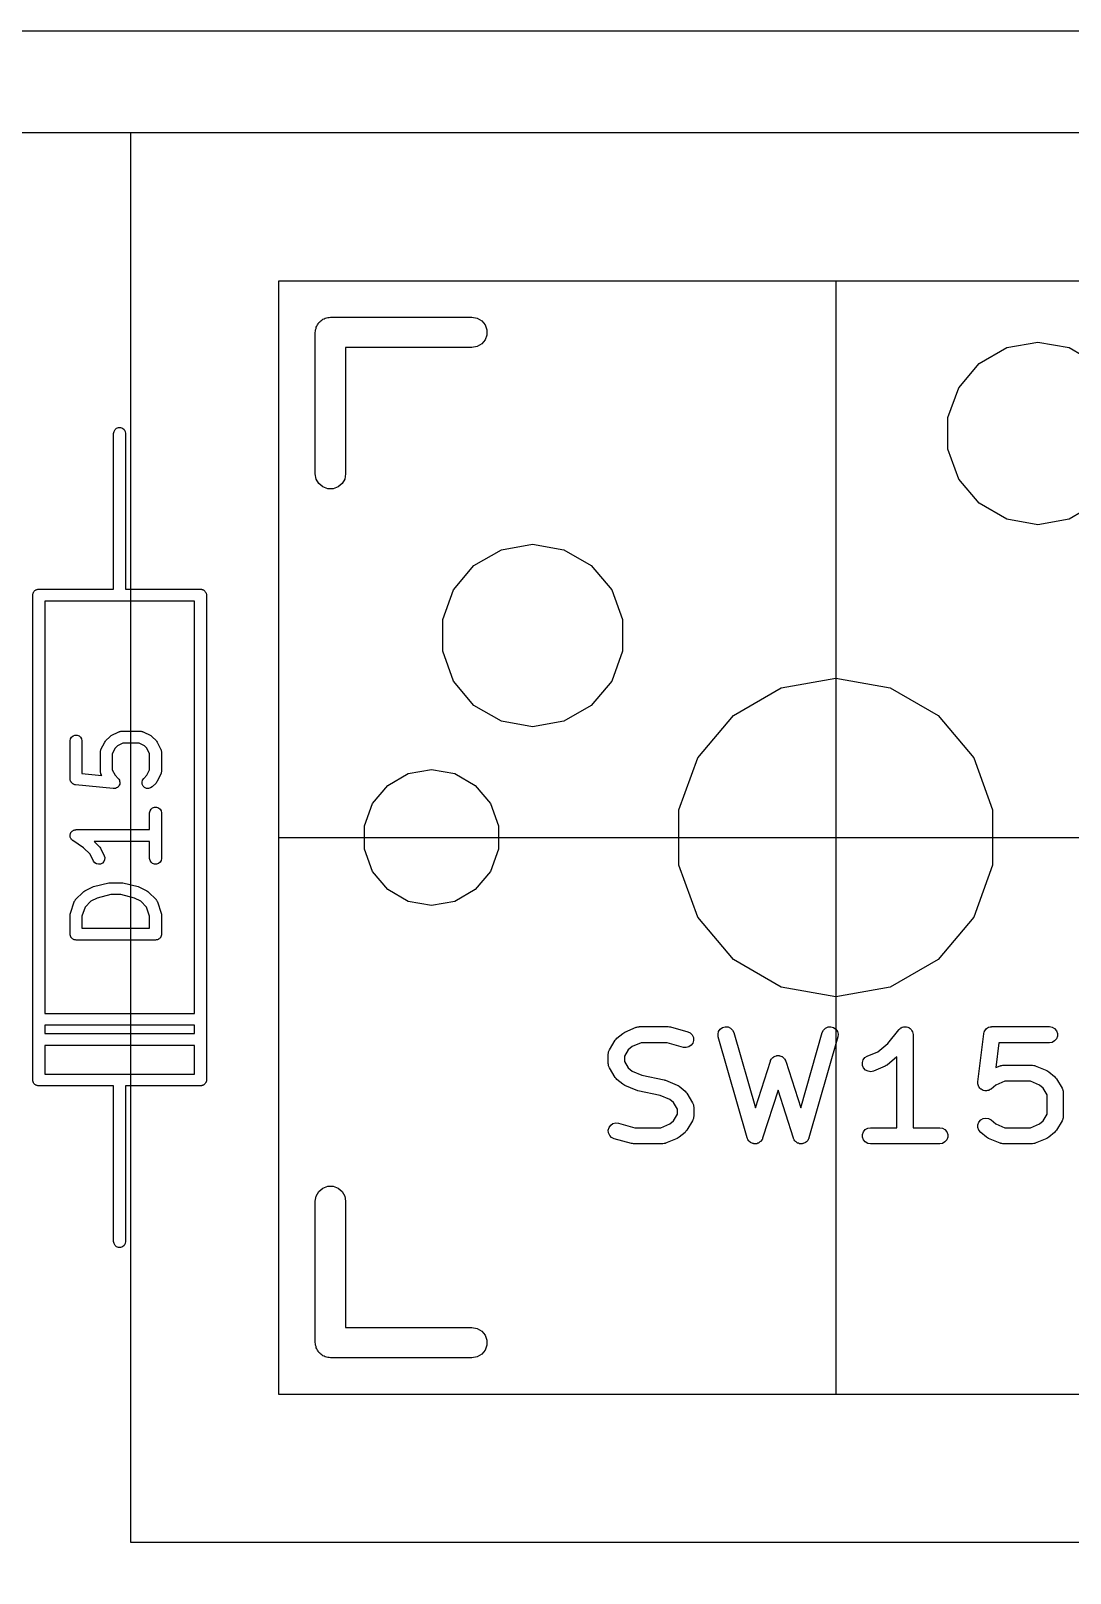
# Model space of a CAD drawing. Header units: millimetres. Extents: x 30 to 728, y -111 to 447.
# Drawn here: x 139.49 to 152.55, y 158.84 to 178.23 of the extents above; entities that cross this region are included whole.
import ezdxf

# ---------------------------------------------------------------- set-up
doc = ezdxf.new("R2010")
doc.units = ezdxf.units.MM
for name, color, linetype in [('BLACK', 7, 'Continuous'), ('プレート', 6, 'Continuous'), ('化粧板', 1, 'Continuous'), ('参照キーキャップ', 7, 'Continuous'), ('寸法', 21, 'Continuous')]:
    doc.layers.add(name, color=color, linetype=linetype)
doc.layers.add('補助線', color=4, linetype='Continuous', transparency=0.8)

# ---------------------------------------------------------------- blocks, each defined once
blk = doc.blocks.new('hhskb-F.SilkS')
at = {"layer": 'BLACK'}
for p, q in [((109.517, -53.5168), (109.528, -53.5041)), ((109.528, -53.5041), (109.542, -53.4957)), ((109.542, -53.4957), (109.555, -53.485)), ((109.555, -53.485), (109.57, -53.4793)), ((109.57, -53.4793), (109.585, -53.471)), ((109.585, -53.471), (109.601, -53.4681)), ((109.601, -53.4681), (109.617, -53.4624)), ((109.617, -53.4624), (109.634, -53.4624)), ((109.634, -53.4624), (109.65, -53.4595)), ((109.65, -53.4595), (111.428, -53.4595)), ((111.428, -53.4595), (111.493, -53.471)), ((111.493, -53.471), (111.55, -53.5041)), ((111.55, -53.5041), (111.593, -53.5547)), ((109.459, -53.65), (109.462, -53.6336)), ((109.459, -55.428), (109.459, -53.65)), ((109.462, -53.6169), (109.468, -53.6013)), ((109.462, -53.6336), (109.462, -53.6169)), ((109.468, -53.6013), (109.471, -53.5848)), ((109.471, -53.5848), (109.479, -53.5704)), ((109.479, -53.5704), (109.485, -53.5547)), ((109.485, -53.5547), (109.496, -53.542)), ((109.496, -53.542), (109.504, -53.5275)), ((109.504, -53.5275), (109.517, -53.5168)), ((111.593, -53.5547), (111.616, -53.6169)), ((111.616, -53.6831), (111.593, -53.7452)), ((111.616, -53.6169), (111.616, -53.6831)), ((111.428, -53.8405), (109.84, -53.8405)), ((109.84, -53.8405), (109.84, -55.428)), ((111.493, -53.829), (111.428, -53.8405)), ((111.55, -53.7959), (111.493, -53.829)), ((111.593, -53.7452), (111.55, -53.7959)), ((117.802, -54.0411), (118.148, -53.8418)), ((118.148, -53.8418), (118.54, -53.7726)), ((118.54, -53.7726), (118.932, -53.8418)), ((118.932, -53.8418), (119.278, -54.0411)), ((117.546, -54.3463), (117.802, -54.0411)), ((117.41, -54.7208), (117.546, -54.3463)), ((106.943, -54.8718), (106.962, -54.855)), ((106.962, -54.855), (106.987, -54.8461)), ((106.987, -54.8461), (107.013, -54.8461)), ((107.013, -54.8461), (107.037, -54.855)), ((107.037, -54.855), (107.057, -54.8718)), ((117.41, -55.1192), (117.41, -54.7208)), ((106.925, -54.92), (106.93, -54.8943)), ((106.925, -56.19), (106.925, -54.92)), ((106.93, -54.8943), (106.943, -54.8718)), ((107.057, -54.8718), (107.07, -54.8943)), ((107.07, -54.8943), (107.075, -54.92)), ((107.075, -54.92), (107.075, -56.19)), ((117.546, -55.4937), (117.41, -55.1192)), ((109.471, -55.4932), (109.459, -55.428)), ((109.84, -55.428), (109.829, -55.4932)), ((109.504, -55.5505), (109.471, -55.4932)), ((109.555, -55.593), (109.504, -55.5505)), ((109.617, -55.6156), (109.555, -55.593)), ((109.683, -55.6156), (109.617, -55.6156)), ((109.745, -55.593), (109.683, -55.6156)), ((109.796, -55.5505), (109.745, -55.593)), ((109.829, -55.4932), (109.796, -55.5505)), ((117.802, -55.7989), (117.546, -55.4937)), ((118.148, -55.9982), (117.802, -55.7989)), ((119.278, -55.7989), (118.932, -55.9982)), ((118.54, -56.0674), (118.148, -55.9982)), ((118.932, -55.9982), (118.54, -56.0674)), ((106.925, -56.877), (106.925, -56.19)), ((107.075, -56.19), (107.075, -56.877)), ((111.452, -56.5811), (111.798, -56.3818)), ((111.798, -56.3818), (112.19, -56.3126)), ((112.19, -56.3126), (112.582, -56.3818)), ((112.582, -56.3818), (112.928, -56.5811)), ((111.196, -56.8863), (111.452, -56.5811)), ((112.928, -56.5811), (113.184, -56.8863)), ((105.909, -56.952), (105.91, -56.9455)), ((105.909, -63.048), (105.909, -56.952)), ((105.91, -56.939), (105.912, -56.9328)), ((105.91, -56.9455), (105.91, -56.939)), ((105.912, -56.9328), (105.914, -56.9263)), ((105.914, -56.9263), (105.917, -56.9207)), ((105.917, -56.9207), (105.919, -56.9145)), ((105.919, -56.9145), (105.923, -56.9095)), ((105.923, -56.9095), (105.927, -56.9038)), ((105.927, -56.9038), (105.932, -56.8996)), ((105.932, -56.8996), (105.936, -56.8945)), ((105.936, -56.8945), (105.941, -56.8913)), ((105.941, -56.8913), (105.947, -56.887)), ((105.947, -56.887), (105.953, -56.8848)), ((105.953, -56.8848), (105.958, -56.8815)), ((105.958, -56.8815), (105.965, -56.8804)), ((105.965, -56.8804), (105.971, -56.8781)), ((105.971, -56.8781), (105.978, -56.8781)), ((105.978, -56.8781), (105.984, -56.877)), ((105.984, -56.877), (106.925, -56.877)), ((107.075, -56.877), (108.016, -56.877)), ((108.016, -56.877), (108.022, -56.8781)), ((108.022, -56.8781), (108.029, -56.8781)), ((108.029, -56.8781), (108.035, -56.8804)), ((108.035, -56.8804), (108.042, -56.8815)), ((108.042, -56.8815), (108.047, -56.8848)), ((108.047, -56.8848), (108.053, -56.887)), ((108.053, -56.887), (108.059, -56.8913)), ((108.059, -56.8913), (108.064, -56.8945)), ((108.064, -56.8945), (108.068, -56.8996)), ((108.068, -56.8996), (108.073, -56.9038)), ((108.073, -56.9038), (108.077, -56.9095)), ((108.077, -56.9095), (108.081, -56.9145)), ((108.081, -56.9145), (108.083, -56.9207)), ((108.083, -56.9207), (108.086, -56.9263)), ((108.086, -56.9263), (108.088, -56.9328)), ((108.088, -56.9328), (108.09, -56.939)), ((108.09, -56.939), (108.09, -56.9455)), ((108.09, -56.9455), (108.091, -56.952)), ((108.091, -56.952), (108.091, -63.048)), ((111.06, -57.2608), (111.196, -56.8863)), ((113.184, -56.8863), (113.32, -57.2608)), ((107, -57.027), (106.059, -57.027)), ((106.059, -57.027), (106.059, -62.211)), ((107.941, -57.027), (107, -57.027)), ((107.941, -62.211), (107.941, -57.027)), ((111.06, -57.6592), (111.06, -57.2608)), ((113.32, -57.2608), (113.32, -57.6592)), ((111.196, -58.0337), (111.06, -57.6592)), ((113.32, -57.6592), (113.184, -58.0337)), ((111.452, -58.3389), (111.196, -58.0337)), ((113.184, -58.0337), (112.928, -58.3389)), ((114.713, -58.4667), (115.315, -58.1192)), ((115.315, -58.1192), (116, -57.9985)), ((116, -57.9985), (116.685, -58.1192)), ((116.685, -58.1192), (117.287, -58.4667)), ((111.798, -58.5382), (111.452, -58.3389)), ((112.928, -58.3389), (112.582, -58.5382)), ((112.19, -58.6074), (111.798, -58.5382)), ((112.582, -58.5382), (112.19, -58.6074)), ((114.267, -58.9992), (114.713, -58.4667)), ((117.287, -58.4667), (117.733, -58.9992)), ((106.382, -58.7601), (106.395, -58.7375)), ((106.395, -58.7375), (106.415, -58.7208)), ((106.415, -58.7208), (106.439, -58.7119)), ((106.439, -58.7119), (106.465, -58.7119)), ((106.465, -58.7119), (106.49, -58.7208)), ((106.49, -58.7208), (106.51, -58.7375)), ((106.51, -58.7375), (106.523, -58.7601)), ((106.828, -58.7803), (106.876, -58.7327)), ((106.876, -58.7327), (106.885, -58.7258)), ((106.885, -58.7258), (106.895, -58.7186)), ((106.895, -58.7186), (106.99, -58.671)), ((106.99, -58.671), (106.994, -58.6698)), ((106.994, -58.6698), (106.998, -58.6676)), ((106.998, -58.6676), (107.007, -58.6661)), ((107.007, -58.6661), (107.015, -58.6636)), ((107.015, -58.6636), (107.02, -58.6638)), ((107.02, -58.6638), (107.024, -58.6631)), ((107.024, -58.6631), (107.262, -58.6631)), ((107.262, -58.6631), (107.266, -58.6638)), ((107.266, -58.6638), (107.27, -58.6636)), ((107.27, -58.6636), (107.279, -58.6661)), ((107.279, -58.6661), (107.288, -58.6676)), ((107.288, -58.6676), (107.291, -58.6698)), ((107.291, -58.6698), (107.295, -58.671)), ((107.295, -58.671), (107.391, -58.7186)), ((107.391, -58.7186), (107.4, -58.7258)), ((107.4, -58.7258), (107.41, -58.7327)), ((107.41, -58.7327), (107.458, -58.7803)), ((106.377, -58.7857), (106.382, -58.7601)), ((106.377, -59.2619), (106.377, -58.7857)), ((106.523, -58.7601), (106.527, -58.7857)), ((106.527, -58.7857), (106.527, -59.194)), ((106.758, -58.9286), (106.759, -58.9243)), ((106.758, -59.1667), (106.758, -58.9286)), ((106.759, -58.92), (106.761, -58.9116)), ((106.759, -58.9243), (106.759, -58.92)), ((106.761, -58.9116), (106.763, -58.9029)), ((106.763, -58.9029), (106.765, -58.8992)), ((106.765, -58.8992), (106.766, -58.895)), ((106.766, -58.895), (106.814, -58.7998)), ((106.814, -58.7998), (106.821, -58.7901)), ((106.821, -58.7901), (106.828, -58.7803)), ((106.943, -58.8778), (106.908, -58.9463)), ((106.973, -58.8474), (106.943, -58.8778)), ((107.042, -58.8131), (106.973, -58.8474)), ((107.244, -58.8131), (107.042, -58.8131)), ((107.313, -58.8474), (107.244, -58.8131)), ((107.343, -58.8778), (107.313, -58.8474)), ((107.377, -58.9463), (107.343, -58.8778)), ((107.458, -58.7803), (107.465, -58.7901)), ((107.465, -58.7901), (107.472, -58.7998)), ((107.472, -58.7998), (107.519, -58.895)), ((107.519, -58.895), (107.521, -58.8992)), ((107.521, -58.8992), (107.523, -58.9029)), ((107.523, -58.9029), (107.524, -58.9116)), ((107.524, -58.9116), (107.527, -58.92)), ((107.527, -58.92), (107.527, -58.9243)), ((107.527, -58.9243), (107.527, -58.9286)), ((107.527, -58.9286), (107.527, -59.1667)), ((106.908, -58.9463), (106.908, -59.149)), ((107.377, -59.149), (107.377, -58.9463)), ((114.029, -59.6524), (114.267, -58.9992)), ((117.733, -58.9992), (117.971, -59.6524)), ((106.378, -59.2647), (106.377, -59.2619)), ((106.378, -59.2675), (106.378, -59.2647)), ((106.38, -59.2775), (106.378, -59.2675)), ((106.382, -59.2876), (106.38, -59.2775)), ((106.383, -59.29), (106.382, -59.2876)), ((106.384, -59.2928), (106.383, -59.29)), ((106.39, -59.3012), (106.384, -59.2928)), ((106.395, -59.3101), (106.39, -59.3012)), ((106.397, -59.3119), (106.395, -59.3101)), ((106.399, -59.3143), (106.397, -59.3119)), ((106.407, -59.3203), (106.399, -59.3143)), ((106.415, -59.3269), (106.407, -59.3203)), ((106.418, -59.3278), (106.415, -59.3269)), ((106.42, -59.3295), (106.418, -59.3278)), ((106.527, -59.194), (106.776, -59.2188)), ((106.759, -59.1709), (106.758, -59.1667)), ((106.759, -59.1752), (106.759, -59.1709)), ((106.761, -59.1837), (106.759, -59.1752)), ((106.763, -59.1923), (106.761, -59.1837)), ((106.765, -59.1961), (106.763, -59.1923)), ((106.766, -59.2002), (106.765, -59.1961)), ((106.776, -59.2188), (106.766, -59.2002)), ((106.908, -59.149), (106.943, -59.2175)), ((106.943, -59.2175), (106.982, -59.2565)), ((106.982, -59.2565), (106.982, -59.2569)), ((106.982, -59.2569), (106.982, -59.2572)), ((106.982, -59.2572), (106.989, -59.2676)), ((106.989, -59.2676), (106.997, -59.2778)), ((106.997, -59.2778), (106.997, -59.2783)), ((106.997, -59.2783), (106.997, -59.2787)), ((106.997, -59.2787), (107, -59.2909)), ((107, -59.2909), (107.003, -59.303)), ((107.002, -59.3165), (107.001, -59.3289)), ((107.001, -59.3289), (107.001, -59.3294)), ((107.003, -59.3039), (107.002, -59.3165)), ((107.003, -59.303), (107.003, -59.3035)), ((107.003, -59.3035), (107.003, -59.3039)), ((107.282, -59.303), (107.289, -59.2778)), ((107.285, -59.3289), (107.282, -59.303)), ((107.296, -59.3525), (107.285, -59.3289)), ((107.289, -59.2778), (107.304, -59.2565)), ((107.304, -59.2565), (107.343, -59.2175)), ((107.343, -59.2175), (107.377, -59.149)), ((107.458, -59.3149), (107.41, -59.3626)), ((107.465, -59.3051), (107.458, -59.3149)), ((107.472, -59.2954), (107.465, -59.3051)), ((107.519, -59.2002), (107.472, -59.2954)), ((107.521, -59.1961), (107.519, -59.2002)), ((107.523, -59.1923), (107.521, -59.1961)), ((107.524, -59.1837), (107.523, -59.1923)), ((107.527, -59.1752), (107.524, -59.1837)), ((107.527, -59.1667), (107.527, -59.1709)), ((107.527, -59.1709), (107.527, -59.1752)), ((110.371, -59.3457), (110.628, -59.1974)), ((110.628, -59.1974), (110.92, -59.1458)), ((110.92, -59.1458), (111.212, -59.1974)), ((111.212, -59.1974), (111.469, -59.3457)), ((106.43, -59.3323), (106.42, -59.3295)), ((106.439, -59.3358), (106.43, -59.3323)), ((106.442, -59.3358), (106.439, -59.3358)), ((106.445, -59.3365), (106.442, -59.3358)), ((106.921, -59.3842), (106.445, -59.3365)), ((106.922, -59.3841), (106.921, -59.3842)), ((106.934, -59.3831), (106.922, -59.3842)), ((106.922, -59.3842), (106.922, -59.3841)), ((106.947, -59.3822), (106.934, -59.3831)), ((106.948, -59.382), (106.947, -59.3822)), ((106.959, -59.3767), (106.948, -59.382)), ((106.948, -59.382), (106.948, -59.382)), ((106.971, -59.3715), (106.959, -59.3767)), ((106.972, -59.371), (106.971, -59.3712)), ((106.971, -59.3712), (106.971, -59.3715)), ((106.98, -59.3621), (106.972, -59.371)), ((106.989, -59.3533), (106.98, -59.3621)), ((106.99, -59.3529), (106.989, -59.3533)), ((106.995, -59.3412), (106.99, -59.3525)), ((106.99, -59.3525), (106.99, -59.3529)), ((107.001, -59.3298), (106.995, -59.3412)), ((107.001, -59.3294), (107.001, -59.3298)), ((107.314, -59.371), (107.296, -59.3525)), ((107.338, -59.382), (107.314, -59.371)), ((107.364, -59.3842), (107.338, -59.382)), ((107.389, -59.3775), (107.364, -59.3842)), ((107.41, -59.3626), (107.389, -59.3775)), ((110.18, -59.5729), (110.371, -59.3457)), ((111.469, -59.3457), (111.66, -59.5729)), ((107.377, -59.6905), (107.382, -59.6648)), ((107.377, -59.9012), (107.377, -59.6905)), ((107.382, -59.6648), (107.395, -59.6423)), ((107.395, -59.6423), (107.415, -59.6255)), ((107.415, -59.6255), (107.439, -59.6166)), ((107.439, -59.6166), (107.465, -59.6166)), ((107.465, -59.6166), (107.49, -59.6255)), ((107.49, -59.6255), (107.51, -59.6423)), ((107.51, -59.6423), (107.523, -59.6648)), ((107.523, -59.6648), (107.527, -59.6905)), ((107.527, -59.6905), (107.527, -60.2619)), ((110.079, -59.8517), (110.18, -59.5729)), ((111.66, -59.5729), (111.761, -59.8517)), ((114.029, -60.3476), (114.029, -59.6524)), ((117.971, -59.6524), (117.971, -60.3476)), ((106.412, -59.9143), (106.419, -59.909)), ((106.419, -59.909), (106.423, -59.9078)), ((106.423, -59.9078), (106.427, -59.9057)), ((106.427, -59.9057), (106.436, -59.9042)), ((106.436, -59.9042), (106.444, -59.9016)), ((106.444, -59.9016), (106.448, -59.9019)), ((106.448, -59.9019), (106.452, -59.9012)), ((106.452, -59.9012), (107.377, -59.9012)), ((110.079, -60.1483), (110.079, -59.8517)), ((111.761, -59.8517), (111.761, -60.1483)), ((106.378, -59.9714), (106.379, -59.9673)), ((106.379, -59.9803), (106.378, -59.9714)), ((106.379, -59.9632), (106.382, -59.9548)), ((106.379, -59.9673), (106.379, -59.9632)), ((106.379, -59.9892), (106.379, -59.9803)), ((106.38, -59.9931), (106.379, -59.9892)), ((106.38, -59.9973), (106.38, -59.9931)), ((106.384, -60.0053), (106.38, -59.9973)), ((106.382, -59.9548), (106.384, -59.9461)), ((106.384, -59.9461), (106.386, -59.9426)), ((106.387, -60.0137), (106.384, -60.0053)), ((106.386, -59.9426), (106.387, -59.9387)), ((106.387, -59.9387), (106.393, -59.9318)), ((106.39, -60.0169), (106.387, -60.0137)), ((106.392, -60.0206), (106.39, -60.0169)), ((106.398, -60.0268), (106.392, -60.0206)), ((106.393, -59.9318), (106.398, -59.9244)), ((106.398, -59.9244), (106.402, -59.9219)), ((106.404, -60.0336), (106.398, -60.0268)), ((106.402, -59.9219), (106.404, -59.9187)), ((106.404, -59.9187), (106.412, -59.9143)), ((106.408, -60.0357), (106.404, -60.0336)), ((106.411, -60.0386), (106.408, -60.0357)), ((106.547, -60.1297), (106.411, -60.0386)), ((107.377, -60.0512), (106.681, -60.0512)), ((106.681, -60.0512), (106.744, -60.1136)), ((107.377, -60.2619), (107.377, -60.0512)), ((106.629, -60.2111), (106.547, -60.1297)), ((106.671, -60.2954), (106.629, -60.2111)), ((106.687, -60.3164), (106.671, -60.2954)), ((106.744, -60.1136), (106.75, -60.1235)), ((106.75, -60.1235), (106.758, -60.1331)), ((106.758, -60.1331), (106.805, -60.2284)), ((106.811, -60.2793), (106.801, -60.3032)), ((106.805, -60.2284), (106.813, -60.2533)), ((106.813, -60.2533), (106.811, -60.2793)), ((107.382, -60.2876), (107.377, -60.2619)), ((107.395, -60.3101), (107.382, -60.2876)), ((107.523, -60.2876), (107.51, -60.3101)), ((107.527, -60.2619), (107.523, -60.2876)), ((110.18, -60.4271), (110.079, -60.1483)), ((111.761, -60.1483), (111.66, -60.4271)), ((106.708, -60.3307), (106.687, -60.3164)), ((106.734, -60.3368), (106.708, -60.3307)), ((106.759, -60.3338), (106.734, -60.3368)), ((106.783, -60.3221), (106.759, -60.3338)), ((106.801, -60.3032), (106.783, -60.3221)), ((107.415, -60.3269), (107.395, -60.3101)), ((107.439, -60.3358), (107.415, -60.3269)), ((107.465, -60.3358), (107.439, -60.3358)), ((107.49, -60.3269), (107.465, -60.3358)), ((107.51, -60.3101), (107.49, -60.3269)), ((110.371, -60.6543), (110.18, -60.4271)), ((111.66, -60.4271), (111.469, -60.6543)), ((114.267, -61.0008), (114.029, -60.3476)), ((117.971, -60.3476), (117.733, -61.0008)), ((106.447, -60.7803), (106.542, -60.6851)), ((106.542, -60.6851), (106.552, -60.6782)), ((106.552, -60.6782), (106.562, -60.671)), ((106.562, -60.671), (106.657, -60.6234)), ((106.657, -60.6234), (106.665, -60.6211)), ((106.665, -60.6211), (106.672, -60.6177)), ((106.672, -60.6177), (106.863, -60.5701)), ((106.863, -60.5701), (106.872, -60.5694)), ((106.872, -60.5694), (106.881, -60.5679)), ((106.881, -60.5679), (107.024, -60.5679)), ((107.024, -60.5679), (107.033, -60.5694)), ((107.033, -60.5694), (107.042, -60.5701)), ((107.042, -60.5701), (107.232, -60.6177)), ((107.232, -60.6177), (107.24, -60.6211)), ((107.24, -60.6211), (107.248, -60.6234)), ((107.248, -60.6234), (107.343, -60.671)), ((107.343, -60.671), (107.353, -60.6782)), ((107.353, -60.6782), (107.363, -60.6851)), ((107.363, -60.6851), (107.458, -60.7803)), ((110.628, -60.8026), (110.371, -60.6543)), ((111.469, -60.6543), (111.212, -60.8026)), ((106.381, -60.9525), (106.429, -60.8096)), ((106.429, -60.8096), (106.431, -60.8058)), ((106.431, -60.8058), (106.432, -60.8016)), ((106.432, -60.8016), (106.437, -60.7944)), ((106.437, -60.7944), (106.441, -60.7867)), ((106.441, -60.7867), (106.444, -60.7838)), ((106.444, -60.7838), (106.447, -60.7803)), ((106.566, -60.8738), (106.527, -60.9884)), ((106.64, -60.7997), (106.566, -60.8738)), ((106.717, -60.7612), (106.64, -60.7997)), ((106.89, -60.7179), (106.717, -60.7612)), ((107.015, -60.7179), (106.89, -60.7179)), ((107.188, -60.7612), (107.015, -60.7179)), ((107.265, -60.7997), (107.188, -60.7612)), ((107.339, -60.8738), (107.265, -60.7997)), ((107.377, -60.9884), (107.339, -60.8738)), ((107.458, -60.7803), (107.46, -60.7838)), ((107.46, -60.7838), (107.464, -60.7867)), ((107.464, -60.7867), (107.468, -60.7944)), ((107.468, -60.7944), (107.473, -60.8016)), ((107.473, -60.8016), (107.474, -60.8058)), ((107.474, -60.8058), (107.476, -60.8096)), ((107.476, -60.8096), (107.524, -60.9525)), ((110.92, -60.8541), (110.628, -60.8026)), ((111.212, -60.8026), (110.92, -60.8541)), ((106.377, -60.9762), (106.379, -60.9643)), ((106.377, -61.2143), (106.377, -60.9762)), ((106.379, -60.9643), (106.381, -60.9525)), ((106.527, -60.9884), (106.527, -61.1393)), ((107.377, -61.1393), (107.377, -60.9884)), ((107.524, -60.9525), (107.525, -60.9643)), ((107.525, -60.9643), (107.527, -60.9762)), ((107.527, -60.9762), (107.527, -61.2143)), ((114.713, -61.5332), (114.267, -61.0008)), ((117.733, -61.0008), (117.287, -61.5332)), ((106.379, -61.2207), (106.377, -61.2143)), ((106.379, -61.2273), (106.379, -61.2207)), ((106.381, -61.2335), (106.379, -61.2273)), ((106.382, -61.2399), (106.381, -61.2335)), ((106.385, -61.2456), (106.382, -61.2399)), ((106.387, -61.2518), (106.385, -61.2456)), ((106.392, -61.2568), (106.387, -61.2518)), ((106.395, -61.2625), (106.392, -61.2568)), ((106.4, -61.2667), (106.395, -61.2625)), ((106.404, -61.2717), (106.4, -61.2667)), ((106.527, -61.1393), (107.377, -61.1393)), ((107.505, -61.2667), (107.501, -61.2717)), ((107.51, -61.2625), (107.505, -61.2667)), ((107.513, -61.2568), (107.51, -61.2625)), ((107.517, -61.2518), (107.513, -61.2568)), ((107.52, -61.2456), (107.517, -61.2518)), ((107.523, -61.2399), (107.52, -61.2456)), ((107.524, -61.2335), (107.523, -61.2399)), ((107.526, -61.2273), (107.524, -61.2335)), ((107.527, -61.2143), (107.526, -61.2207)), ((107.526, -61.2207), (107.526, -61.2273)), ((106.41, -61.275), (106.404, -61.2717)), ((106.415, -61.2792), (106.41, -61.275)), ((106.421, -61.2815), (106.415, -61.2792)), ((106.427, -61.2848), (106.421, -61.2815)), ((106.433, -61.2859), (106.427, -61.2848)), ((106.439, -61.2881), (106.433, -61.2859)), ((106.446, -61.2881), (106.439, -61.2881)), ((106.452, -61.2893), (106.446, -61.2881)), ((107.452, -61.2893), (106.452, -61.2893)), ((107.459, -61.2881), (107.452, -61.2893)), ((107.465, -61.2881), (107.459, -61.2881)), ((107.472, -61.2859), (107.465, -61.2881)), ((107.478, -61.2848), (107.472, -61.2859)), ((107.484, -61.2815), (107.478, -61.2848)), ((107.49, -61.2792), (107.484, -61.2815)), ((107.495, -61.275), (107.49, -61.2792)), ((107.501, -61.2717), (107.495, -61.275)), ((115.315, -61.8808), (114.713, -61.5332)), ((117.287, -61.5332), (116.685, -61.8808)), ((116, -62.0015), (115.315, -61.8808)), ((116.685, -61.8808), (116, -62.0015)), ((106.059, -62.211), (107.941, -62.211)), ((106.059, -62.361), (106.059, -62.465)), ((107.941, -62.361), (106.059, -62.361)), ((107.941, -62.465), (107.941, -62.361)), ((113.348, -62.4462), (113.493, -62.3857)), ((113.493, -62.3857), (113.496, -62.3852)), ((113.496, -62.3852), (113.498, -62.3841)), ((113.498, -62.3841), (113.513, -62.3814)), ((113.513, -62.3814), (113.528, -62.378)), ((113.528, -62.378), (113.53, -62.3783)), ((113.53, -62.3783), (113.533, -62.3779)), ((113.533, -62.3779), (113.895, -62.3779)), ((113.895, -62.3779), (113.909, -62.3803)), ((113.909, -62.3803), (113.923, -62.3816)), ((113.923, -62.3816), (114.14, -62.4421)), ((114.528, -62.4381), (114.548, -62.4089)), ((114.548, -62.4089), (114.577, -62.3882)), ((114.577, -62.3882), (114.611, -62.3785)), ((114.611, -62.3785), (114.646, -62.381)), ((114.646, -62.381), (114.678, -62.3953)), ((114.678, -62.3953), (114.703, -62.4199)), ((114.703, -62.4199), (114.719, -62.4516)), ((115.83, -62.4516), (115.845, -62.4199)), ((115.845, -62.4199), (115.871, -62.3953)), ((115.871, -62.3953), (115.903, -62.381)), ((115.903, -62.381), (115.938, -62.3785)), ((115.938, -62.3785), (115.972, -62.3882)), ((115.972, -62.3882), (116, -62.4089)), ((116, -62.4089), (116.02, -62.4381)), ((116.653, -62.5895), (116.792, -62.4161)), ((116.792, -62.4153), (116.793, -62.4142)), ((116.792, -62.4161), (116.792, -62.4153)), ((116.793, -62.4142), (116.806, -62.4036)), ((116.806, -62.4036), (116.818, -62.3927)), ((116.818, -62.3927), (116.819, -62.3923)), ((116.819, -62.3923), (116.82, -62.3915)), ((116.82, -62.3915), (116.836, -62.3859)), ((116.836, -62.3859), (116.851, -62.3799)), ((116.851, -62.3799), (116.852, -62.3799)), ((116.852, -62.3799), (116.853, -62.3795)), ((116.853, -62.3795), (116.87, -62.3795)), ((116.87, -62.3795), (116.886, -62.3791)), ((116.886, -62.3791), (116.887, -62.3795)), ((116.887, -62.3795), (116.888, -62.3795)), ((116.888, -62.3795), (116.904, -62.3851)), ((116.904, -62.3851), (116.92, -62.3904)), ((116.92, -62.3904), (116.921, -62.3911)), ((116.921, -62.3911), (116.922, -62.3915)), ((116.922, -62.3915), (116.934, -62.4021)), ((116.934, -62.4021), (116.947, -62.4124)), ((116.947, -62.4124), (116.948, -62.4134)), ((116.948, -62.4134), (116.949, -62.4142)), ((116.949, -62.4142), (116.957, -62.4285)), ((116.957, -62.4285), (116.965, -62.4426)), ((117.87, -62.4314), (117.871, -62.4287)), ((117.871, -62.4287), (117.881, -62.4173)), ((117.881, -62.4173), (117.89, -62.4054)), ((117.89, -62.4054), (117.892, -62.4039)), ((117.892, -62.4039), (117.894, -62.4017)), ((117.894, -62.4017), (117.907, -62.3943)), ((117.907, -62.3943), (117.919, -62.3861)), ((117.919, -62.3861), (117.922, -62.3855)), ((117.922, -62.3855), (117.925, -62.3841)), ((117.925, -62.3841), (117.939, -62.3815)), ((117.939, -62.3815), (117.954, -62.3781)), ((117.954, -62.3781), (117.957, -62.3784)), ((117.957, -62.3784), (117.959, -62.3779)), ((117.959, -62.3779), (118.685, -62.3779)), ((118.685, -62.3779), (118.72, -62.3841)), ((118.72, -62.3841), (118.75, -62.4017)), ((118.75, -62.4017), (118.773, -62.4287)), ((118.773, -62.4287), (118.785, -62.4619)), ((106.059, -62.465), (107.941, -62.465)), ((107.941, -62.615), (106.059, -62.615)), ((106.059, -62.615), (106.059, -62.973)), ((107.941, -62.973), (107.941, -62.615)), ((113.155, -62.6692), (113.228, -62.5482)), ((113.228, -62.5482), (113.239, -62.5354)), ((113.239, -62.5354), (113.25, -62.5224)), ((113.25, -62.5224), (113.322, -62.4619)), ((113.322, -62.4619), (113.336, -62.4544)), ((113.336, -62.4544), (113.348, -62.4462)), ((113.553, -62.5811), (113.441, -62.6279)), ((113.882, -62.5811), (113.553, -62.5811)), ((114.086, -62.6379), (113.882, -62.5811)), ((114.14, -62.4421), (114.172, -62.4573)), ((114.184, -62.6125), (114.155, -62.6325)), ((114.172, -62.4573), (114.197, -62.4825)), ((114.205, -62.5838), (114.184, -62.6125)), ((114.197, -62.4825), (114.212, -62.5146)), ((114.214, -62.5498), (114.205, -62.5838)), ((114.212, -62.5146), (114.214, -62.5498)), ((114.52, -62.4723), (114.528, -62.4381)), ((114.523, -62.5074), (114.52, -62.4723)), ((114.886, -63.7774), (114.523, -62.5074)), ((114.719, -62.4516), (114.99, -63.399)), ((115.559, -63.399), (115.83, -62.4516)), ((116.025, -62.5074), (115.662, -63.7774)), ((116.02, -62.4381), (116.029, -62.4723)), ((116.029, -62.4723), (116.025, -62.5074)), ((116.527, -62.694), (116.653, -62.5895)), ((116.965, -62.4426), (116.966, -62.4437)), ((116.966, -62.4437), (116.966, -62.4448)), ((116.966, -62.4448), (116.969, -62.461)), ((116.969, -62.461), (116.972, -62.4771)), ((116.972, -62.4771), (116.972, -62.4783)), ((116.972, -62.4783), (116.972, -62.4795)), ((116.972, -62.4795), (116.972, -63.6479)), ((117.786, -63.0722), (117.859, -62.4674)), ((117.859, -62.4619), (117.864, -62.4479)), ((117.859, -62.4647), (117.859, -62.4619)), ((117.859, -62.4674), (117.859, -62.4647)), ((117.864, -62.4479), (117.869, -62.4336)), ((117.869, -62.4336), (117.87, -62.4314)), ((118.05, -62.5811), (118.012, -62.8917)), ((118.685, -62.5811), (118.05, -62.5811)), ((118.72, -62.575), (118.685, -62.5811)), ((118.75, -62.5574), (118.72, -62.575)), ((118.773, -62.5303), (118.75, -62.5574)), ((118.785, -62.4972), (118.773, -62.5303)), ((118.785, -62.4619), (118.785, -62.4972)), ((113.141, -62.7214), (113.142, -62.7118)), ((113.141, -62.8424), (113.141, -62.7214)), ((113.142, -62.7118), (113.143, -62.7021)), ((113.143, -62.7021), (113.145, -62.6946)), ((113.145, -62.6946), (113.147, -62.6867)), ((113.147, -62.6867), (113.152, -62.6782)), ((113.152, -62.6782), (113.155, -62.6692)), ((113.393, -62.6675), (113.344, -62.7496)), ((113.344, -62.7496), (113.344, -62.8142)), ((113.344, -62.8142), (113.393, -62.8963)), ((113.441, -62.6279), (113.393, -62.6675)), ((114.121, -62.6413), (114.086, -62.6379)), ((114.155, -62.6325), (114.121, -62.6413)), ((114.99, -63.399), (115.178, -62.8114)), ((115.178, -62.8114), (115.179, -62.8078)), ((115.179, -62.8078), (115.18, -62.8039)), ((115.18, -62.8039), (115.188, -62.7923)), ((115.188, -62.7923), (115.194, -62.7802)), ((115.194, -62.7802), (115.197, -62.7775)), ((115.197, -62.7775), (115.199, -62.7741)), ((115.199, -62.7741), (115.21, -62.7657)), ((115.21, -62.7657), (115.22, -62.7565)), ((115.22, -62.7565), (115.224, -62.7549)), ((115.224, -62.7549), (115.227, -62.7525)), ((115.227, -62.7525), (115.24, -62.7483)), ((115.24, -62.7483), (115.253, -62.7431)), ((115.253, -62.7431), (115.257, -62.7429)), ((115.257, -62.7429), (115.261, -62.7417)), ((115.261, -62.7417), (115.274, -62.7422)), ((115.274, -62.7422), (115.288, -62.7417)), ((115.288, -62.7417), (115.292, -62.7429)), ((115.292, -62.7429), (115.296, -62.7431)), ((115.296, -62.7431), (115.309, -62.7483)), ((115.309, -62.7483), (115.322, -62.7525)), ((115.322, -62.7525), (115.325, -62.7549)), ((115.325, -62.7549), (115.329, -62.7565)), ((115.329, -62.7565), (115.339, -62.7657)), ((115.339, -62.7657), (115.349, -62.7741)), ((115.349, -62.7741), (115.352, -62.7775)), ((115.352, -62.7775), (115.355, -62.7802)), ((115.355, -62.7802), (115.361, -62.7923)), ((115.361, -62.7923), (115.368, -62.8039)), ((115.368, -62.8039), (115.369, -62.8078)), ((115.369, -62.8078), (115.371, -62.8114)), ((115.371, -62.8114), (115.559, -63.399)), ((116.335, -62.8293), (116.345, -62.7957)), ((116.345, -62.7957), (116.367, -62.7676)), ((116.367, -62.7676), (116.396, -62.7486)), ((116.396, -62.7486), (116.527, -62.694)), ((116.769, -62.7569), (116.646, -62.86)), ((116.769, -63.6479), (116.769, -62.7569)), ((106.059, -62.973), (107, -62.973)), ((107, -62.973), (107.941, -62.973)), ((113.142, -62.852), (113.141, -62.8424)), ((113.143, -62.8617), (113.142, -62.852)), ((113.145, -62.8692), (113.143, -62.8617)), ((113.147, -62.8771), (113.145, -62.8692)), ((113.152, -62.8856), (113.147, -62.8771)), ((113.155, -62.8947), (113.152, -62.8856)), ((113.228, -63.0156), (113.155, -62.8947)), ((113.393, -62.8963), (113.441, -62.9359)), ((113.441, -62.9359), (113.563, -62.9868)), ((113.563, -62.9868), (113.844, -63.0453)), ((116.336, -62.8646), (116.335, -62.8293)), ((116.35, -62.8971), (116.336, -62.8646)), ((116.374, -62.9231), (116.35, -62.8971)), ((116.405, -62.9393), (116.374, -62.9231)), ((116.44, -62.9439), (116.405, -62.9393)), ((116.475, -62.9362), (116.44, -62.9439)), ((116.62, -62.8757), (116.475, -62.9362)), ((116.632, -62.8675), (116.62, -62.8757)), ((116.646, -62.86), (116.632, -62.8675)), ((118.012, -62.8917), (118.065, -62.8695)), ((118.065, -62.8695), (118.068, -62.869)), ((118.068, -62.869), (118.07, -62.8679)), ((118.07, -62.8679), (118.085, -62.8652)), ((118.085, -62.8652), (118.1, -62.8618)), ((118.1, -62.8618), (118.102, -62.8621)), ((118.102, -62.8621), (118.105, -62.8617)), ((118.105, -62.8617), (118.467, -62.8617)), ((118.467, -62.8617), (118.47, -62.8621)), ((118.47, -62.8621), (118.472, -62.8618)), ((118.472, -62.8618), (118.487, -62.8652)), ((118.487, -62.8652), (118.502, -62.8679)), ((118.502, -62.8679), (118.504, -62.869)), ((118.504, -62.869), (118.507, -62.8695)), ((118.507, -62.8695), (118.652, -62.93)), ((118.652, -62.93), (118.664, -62.9382)), ((118.664, -62.9382), (118.678, -62.9458)), ((118.678, -62.9458), (118.75, -63.0062)), ((118.75, -63.0062), (118.761, -63.0192)), ((105.91, -63.0545), (105.909, -63.048)), ((105.91, -63.061), (105.91, -63.0545)), ((105.912, -63.0672), (105.91, -63.061)), ((105.914, -63.0737), (105.912, -63.0672)), ((105.917, -63.0793), (105.914, -63.0737)), ((105.919, -63.0855), (105.917, -63.0793)), ((105.923, -63.0905), (105.919, -63.0855)), ((105.927, -63.0962), (105.923, -63.0905)), ((105.932, -63.1004), (105.927, -63.0962)), ((105.936, -63.1055), (105.932, -63.1004)), ((105.941, -63.1087), (105.936, -63.1055)), ((105.947, -63.113), (105.941, -63.1087)), ((105.953, -63.1152), (105.947, -63.113)), ((105.958, -63.1185), (105.953, -63.1152)), ((105.965, -63.1196), (105.958, -63.1185)), ((105.971, -63.1219), (105.965, -63.1196)), ((105.978, -63.1219), (105.971, -63.1219)), ((105.984, -63.123), (105.978, -63.1219)), ((106.925, -63.123), (105.984, -63.123)), ((106.925, -63.81), (106.925, -63.123)), ((108.016, -63.123), (107.075, -63.123)), ((107.075, -63.123), (107.075, -63.81)), ((108.022, -63.1219), (108.016, -63.123)), ((108.029, -63.1219), (108.022, -63.1219)), ((108.035, -63.1196), (108.029, -63.1219)), ((108.042, -63.1185), (108.035, -63.1196)), ((108.047, -63.1152), (108.042, -63.1185)), ((108.053, -63.113), (108.047, -63.1152)), ((108.059, -63.1087), (108.053, -63.113)), ((108.064, -63.1055), (108.059, -63.1087)), ((108.068, -63.1004), (108.064, -63.1055)), ((108.073, -63.0962), (108.068, -63.1004)), ((108.077, -63.0905), (108.073, -63.0962)), ((108.081, -63.0855), (108.077, -63.0905)), ((108.083, -63.0793), (108.081, -63.0855)), ((108.086, -63.0737), (108.083, -63.0793)), ((108.088, -63.0672), (108.086, -63.0737)), ((108.09, -63.061), (108.088, -63.0672)), ((108.091, -63.048), (108.09, -63.0545)), ((108.09, -63.0545), (108.09, -63.061)), ((113.239, -63.0284), (113.228, -63.0156)), ((113.25, -63.0414), (113.239, -63.0284)), ((113.322, -63.1019), (113.25, -63.0414)), ((113.336, -63.1094), (113.322, -63.1019)), ((113.348, -63.1176), (113.336, -63.1094)), ((113.493, -63.1781), (113.348, -63.1176)), ((113.503, -63.1802), (113.493, -63.1781)), ((113.512, -63.1837), (113.503, -63.1802)), ((113.793, -63.2423), (113.512, -63.1837)), ((113.844, -63.0453), (113.853, -63.0489)), ((113.853, -63.0489), (113.862, -63.051)), ((113.862, -63.051), (114.007, -63.1115)), ((114.007, -63.1115), (114.02, -63.1196)), ((114.02, -63.1196), (114.033, -63.1272)), ((114.033, -63.1272), (114.106, -63.1877)), ((114.106, -63.1877), (114.117, -63.2006)), ((114.117, -63.2006), (114.128, -63.2134)), ((115.274, -63.1757), (115.081, -63.7805)), ((115.468, -63.7805), (115.274, -63.1757)), ((117.787, -63.0869), (117.786, -63.0722)), ((117.787, -63.1016), (117.787, -63.0869)), ((117.788, -63.1044), (117.787, -63.1016)), ((117.788, -63.1074), (117.788, -63.1044)), ((117.794, -63.1209), (117.788, -63.1074)), ((117.799, -63.1348), (117.794, -63.1209)), ((117.801, -63.1371), (117.799, -63.1348)), ((117.802, -63.1399), (117.801, -63.1371)), ((117.812, -63.1506), (117.802, -63.1399)), ((117.821, -63.1619), (117.812, -63.1506)), ((117.824, -63.1634), (117.821, -63.1619)), ((117.826, -63.1656), (117.824, -63.1634)), ((117.839, -63.1722), (117.826, -63.1656)), ((117.852, -63.1796), (117.839, -63.1722)), ((117.855, -63.1802), (117.852, -63.1796)), ((117.857, -63.1815), (117.855, -63.1802)), ((117.872, -63.1833), (117.857, -63.1815)), ((117.887, -63.1859), (117.872, -63.1833)), ((117.889, -63.1854), (117.887, -63.1859)), ((117.892, -63.1857), (117.889, -63.1854)), ((117.907, -63.1824), (117.892, -63.1857)), ((117.921, -63.1799), (117.907, -63.1824)), ((117.924, -63.1784), (117.921, -63.1799)), ((117.927, -63.1777), (117.924, -63.1784)), ((117.939, -63.1697), (117.927, -63.1777)), ((117.952, -63.1623), (117.939, -63.1697)), ((118.013, -63.1117), (117.952, -63.1623)), ((118.125, -63.0649), (118.013, -63.1117)), ((118.447, -63.0649), (118.125, -63.0649)), ((118.559, -63.1117), (118.447, -63.0649)), ((118.607, -63.1513), (118.559, -63.1117)), ((118.656, -63.2334), (118.607, -63.1513)), ((118.761, -63.0192), (118.772, -63.032)), ((118.772, -63.032), (118.845, -63.153)), ((118.845, -63.153), (118.848, -63.1621)), ((118.848, -63.1621), (118.853, -63.1705)), ((118.853, -63.1705), (118.855, -63.1784)), ((118.855, -63.1784), (118.857, -63.1859)), ((118.857, -63.1859), (118.858, -63.1956)), ((118.858, -63.1956), (118.859, -63.2052)), ((118.859, -63.2052), (118.859, -63.5076)), ((113.915, -63.2931), (113.793, -63.2423)), ((113.962, -63.3327), (113.915, -63.2931)), ((114.012, -63.4148), (113.962, -63.3327)), ((114.128, -63.2134), (114.2, -63.3344)), ((114.2, -63.3344), (114.204, -63.3435)), ((114.204, -63.3435), (114.209, -63.3519)), ((114.209, -63.3519), (114.21, -63.3598)), ((114.21, -63.3598), (114.213, -63.3673)), ((114.213, -63.3673), (114.213, -63.3771)), ((114.213, -63.3771), (114.215, -63.3867)), ((114.215, -63.3867), (114.215, -63.5076)), ((118.656, -63.4795), (118.656, -63.2334)), ((113.2, -63.5966), (113.234, -63.5878)), ((113.234, -63.5878), (113.269, -63.5912)), ((113.269, -63.5912), (113.474, -63.6479)), ((113.915, -63.6012), (113.962, -63.5615)), ((113.962, -63.5615), (114.012, -63.4795)), ((114.012, -63.4795), (114.012, -63.4148)), ((114.2, -63.5599), (114.128, -63.6808)), ((114.204, -63.5508), (114.2, -63.5599)), ((114.209, -63.5424), (114.204, -63.5508)), ((114.21, -63.5344), (114.209, -63.5424)), ((114.213, -63.5269), (114.21, -63.5344)), ((114.215, -63.5076), (114.213, -63.5172)), ((114.213, -63.5172), (114.213, -63.5269)), ((117.787, -63.6113), (117.799, -63.5781)), ((117.799, -63.5781), (117.821, -63.551)), ((117.821, -63.551), (117.852, -63.5332)), ((117.852, -63.5332), (117.887, -63.527)), ((117.887, -63.527), (117.921, -63.533)), ((117.921, -63.533), (117.952, -63.5505)), ((117.952, -63.5505), (118.013, -63.6012)), ((118.559, -63.6012), (118.607, -63.5615)), ((118.607, -63.5615), (118.656, -63.4795)), ((118.845, -63.5599), (118.772, -63.6808)), ((118.848, -63.5508), (118.845, -63.5599)), ((118.853, -63.5424), (118.848, -63.5508)), ((118.855, -63.5344), (118.853, -63.5424)), ((118.857, -63.5269), (118.855, -63.5344)), ((118.858, -63.5172), (118.857, -63.5269)), ((118.859, -63.5076), (118.858, -63.5172)), ((113.141, -63.6793), (113.151, -63.6453)), ((113.144, -63.7144), (113.141, -63.6793)), ((113.159, -63.7466), (113.144, -63.7144)), ((113.151, -63.6453), (113.171, -63.6166)), ((113.183, -63.7717), (113.159, -63.7466)), ((113.171, -63.6166), (113.2, -63.5966)), ((113.215, -63.7869), (113.183, -63.7717)), ((113.433, -63.8474), (113.215, -63.7869)), ((113.474, -63.6479), (113.803, -63.6479)), ((113.803, -63.6479), (113.915, -63.6012)), ((114.007, -63.7828), (113.862, -63.8433)), ((114.02, -63.7746), (114.007, -63.7828)), ((114.033, -63.7671), (114.02, -63.7746)), ((114.106, -63.7066), (114.033, -63.7671)), ((114.117, -63.6937), (114.106, -63.7066)), ((114.128, -63.6808), (114.117, -63.6937)), ((114.889, -63.7825), (114.886, -63.7774)), ((114.89, -63.788), (114.889, -63.7825)), ((114.896, -63.7983), (114.89, -63.788)), ((115.078, -63.7855), (115.077, -63.7909)), ((115.081, -63.7805), (115.078, -63.7855)), ((115.47, -63.7855), (115.468, -63.7805)), ((115.472, -63.7909), (115.47, -63.7855)), ((115.659, -63.788), (115.652, -63.7983)), ((115.66, -63.7825), (115.659, -63.788)), ((115.662, -63.7774), (115.66, -63.7825)), ((116.335, -63.7319), (116.347, -63.6987)), ((116.335, -63.7672), (116.335, -63.7319)), ((116.347, -63.8003), (116.335, -63.7672)), ((116.347, -63.6987), (116.37, -63.6717)), ((116.37, -63.6717), (116.401, -63.6541)), ((116.401, -63.6541), (116.435, -63.6479)), ((116.435, -63.6479), (116.769, -63.6479)), ((116.972, -63.6479), (117.306, -63.6479)), ((117.306, -63.6479), (117.341, -63.6541)), ((117.341, -63.6541), (117.372, -63.6717)), ((117.372, -63.6717), (117.394, -63.6987)), ((117.394, -63.6987), (117.406, -63.7319)), ((117.406, -63.7672), (117.394, -63.8003)), ((117.406, -63.7319), (117.406, -63.7672)), ((117.787, -63.6466), (117.787, -63.6113)), ((117.799, -63.6797), (117.787, -63.6466)), ((117.822, -63.7066), (117.799, -63.6797)), ((117.894, -63.7671), (117.822, -63.7066)), ((117.908, -63.7746), (117.894, -63.7671)), ((117.92, -63.7828), (117.908, -63.7746)), ((118.065, -63.8433), (117.92, -63.7828)), ((118.013, -63.6012), (118.125, -63.6479)), ((118.125, -63.6479), (118.447, -63.6479)), ((118.447, -63.6479), (118.559, -63.6012)), ((118.652, -63.7828), (118.507, -63.8433)), ((118.664, -63.7746), (118.652, -63.7828)), ((118.678, -63.7671), (118.664, -63.7746)), ((118.75, -63.7066), (118.678, -63.7671)), ((118.761, -63.6937), (118.75, -63.7066)), ((118.772, -63.6808), (118.761, -63.6937)), ((106.925, -65.08), (106.925, -63.81)), ((107.075, -63.81), (107.075, -65.08)), ((113.446, -63.8487), (113.433, -63.8474)), ((113.46, -63.8511), (113.446, -63.8487)), ((113.823, -63.8511), (113.46, -63.8511)), ((113.825, -63.8507), (113.823, -63.8511)), ((113.828, -63.851), (113.825, -63.8507)), ((113.842, -63.8477), (113.828, -63.851)), ((113.858, -63.845), (113.842, -63.8477)), ((113.86, -63.8438), (113.858, -63.845)), ((113.862, -63.8433), (113.86, -63.8438)), ((114.902, -63.8092), (114.896, -63.7983)), ((114.906, -63.8131), (114.902, -63.8092)), ((114.909, -63.8178), (114.906, -63.8131)), ((114.918, -63.8253), (114.909, -63.8178)), ((114.927, -63.8337), (114.918, -63.8253)), ((114.932, -63.836), (114.927, -63.8337)), ((114.937, -63.8394), (114.932, -63.836)), ((114.948, -63.8431), (114.937, -63.8394)), ((114.959, -63.8481), (114.948, -63.8431)), ((114.965, -63.8485), (114.959, -63.8481)), ((114.97, -63.8502), (114.965, -63.8485)), ((114.982, -63.8497), (114.97, -63.8502)), ((114.995, -63.8506), (114.982, -63.8497)), ((115, -63.849), (114.995, -63.8506)), ((115.006, -63.8488), (115, -63.849)), ((115.017, -63.8442), (115.006, -63.8488)), ((115.028, -63.8409), (115.017, -63.8442)), ((115.033, -63.8376), (115.028, -63.8409)), ((115.038, -63.8354), (115.033, -63.8376)), ((115.047, -63.8273), (115.038, -63.8354)), ((115.057, -63.8202), (115.047, -63.8273)), ((115.06, -63.8155), (115.057, -63.8202)), ((115.064, -63.8117), (115.06, -63.8155)), ((115.07, -63.801), (115.064, -63.8117)), ((115.077, -63.7909), (115.07, -63.801)), ((115.479, -63.801), (115.472, -63.7909)), ((115.484, -63.8117), (115.479, -63.801)), ((115.488, -63.8155), (115.484, -63.8117)), ((115.492, -63.8202), (115.488, -63.8155)), ((115.501, -63.8273), (115.492, -63.8202)), ((115.51, -63.8354), (115.501, -63.8273)), ((115.516, -63.8376), (115.51, -63.8354)), ((115.52, -63.8409), (115.516, -63.8376)), ((115.532, -63.8442), (115.52, -63.8409)), ((115.543, -63.8488), (115.532, -63.8442)), ((115.549, -63.849), (115.543, -63.8488)), ((115.554, -63.8506), (115.549, -63.849)), ((115.566, -63.8497), (115.554, -63.8506)), ((115.578, -63.8502), (115.566, -63.8497)), ((115.584, -63.8485), (115.578, -63.8502)), ((115.589, -63.8481), (115.584, -63.8485)), ((115.6, -63.8431), (115.589, -63.8481)), ((115.612, -63.8394), (115.6, -63.8431)), ((115.616, -63.836), (115.612, -63.8394)), ((115.621, -63.8337), (115.616, -63.836)), ((115.63, -63.8253), (115.621, -63.8337)), ((115.64, -63.8178), (115.63, -63.8253)), ((115.643, -63.8131), (115.64, -63.8178)), ((115.647, -63.8092), (115.643, -63.8131)), ((115.652, -63.7983), (115.647, -63.8092)), ((116.37, -63.8274), (116.347, -63.8003)), ((116.401, -63.845), (116.37, -63.8274)), ((116.435, -63.8511), (116.401, -63.845)), ((117.306, -63.8511), (116.435, -63.8511)), ((117.341, -63.845), (117.306, -63.8511)), ((117.372, -63.8274), (117.341, -63.845)), ((117.394, -63.8003), (117.372, -63.8274)), ((118.068, -63.8438), (118.065, -63.8433)), ((118.07, -63.845), (118.068, -63.8438)), ((118.085, -63.8477), (118.07, -63.845)), ((118.1, -63.851), (118.085, -63.8477)), ((118.102, -63.8507), (118.1, -63.851)), ((118.105, -63.8511), (118.102, -63.8507)), ((118.467, -63.8511), (118.105, -63.8511)), ((118.47, -63.8507), (118.467, -63.8511)), ((118.472, -63.851), (118.47, -63.8507)), ((118.487, -63.8477), (118.472, -63.851)), ((118.502, -63.845), (118.487, -63.8477)), ((118.504, -63.8438), (118.502, -63.845)), ((118.507, -63.8433), (118.504, -63.8438)), ((109.459, -64.572), (109.471, -64.5068)), ((109.471, -64.5068), (109.504, -64.4495)), ((109.504, -64.4495), (109.555, -64.407)), ((109.555, -64.407), (109.617, -64.3844)), ((109.617, -64.3844), (109.683, -64.3844)), ((109.683, -64.3844), (109.745, -64.407)), ((109.745, -64.407), (109.796, -64.4495)), ((109.796, -64.4495), (109.829, -64.5068)), ((109.829, -64.5068), (109.84, -64.572)), ((109.459, -66.35), (109.459, -64.572)), ((109.84, -64.572), (109.84, -66.1595)), ((106.93, -65.1057), (106.925, -65.08)), ((106.943, -65.1282), (106.93, -65.1057)), ((106.962, -65.145), (106.943, -65.1282)), ((106.987, -65.1539), (106.962, -65.145)), ((107.037, -65.145), (107.013, -65.1539)), ((107.057, -65.1282), (107.037, -65.145)), ((107.07, -65.1057), (107.057, -65.1282)), ((107.075, -65.08), (107.07, -65.1057)), ((107.013, -65.1539), (106.987, -65.1539)), ((109.84, -66.1595), (111.428, -66.1595)), ((111.428, -66.1595), (111.493, -66.171)), ((111.493, -66.171), (111.55, -66.2041)), ((111.55, -66.2041), (111.593, -66.2548)), ((111.593, -66.2548), (111.616, -66.3169)), ((109.462, -66.3664), (109.459, -66.35)), ((109.462, -66.3831), (109.462, -66.3664)), ((109.468, -66.3987), (109.462, -66.3831)), ((109.471, -66.4152), (109.468, -66.3987)), ((109.479, -66.4296), (109.471, -66.4152)), ((109.485, -66.4453), (109.479, -66.4296)), ((109.496, -66.458), (109.485, -66.4453)), ((109.504, -66.4725), (109.496, -66.458)), ((109.517, -66.4832), (109.504, -66.4725)), ((109.528, -66.4959), (109.517, -66.4832)), ((109.542, -66.5043), (109.528, -66.4959)), ((111.55, -66.4959), (111.493, -66.529)), ((111.593, -66.4453), (111.55, -66.4959)), ((111.616, -66.3831), (111.593, -66.4453)), ((111.616, -66.3169), (111.616, -66.3831)), ((109.555, -66.515), (109.542, -66.5043)), ((109.57, -66.5207), (109.555, -66.515)), ((109.585, -66.529), (109.57, -66.5207)), ((109.601, -66.5319), (109.585, -66.529)), ((109.617, -66.5376), (109.601, -66.5319)), ((109.634, -66.5376), (109.617, -66.5376)), ((109.65, -66.5405), (109.634, -66.5376)), ((111.428, -66.5405), (109.65, -66.5405)), ((111.493, -66.529), (111.428, -66.5405))]:
    blk.add_line(p, q, dxfattribs=at)

msp = doc.modelspace()

# ---------------------------------------------------------------- linework, layer by layer
at = {"layer": 'プレート'}
msp.add_lwpolyline([(142.608, 161.086), (142.608, 175.086), (156.608, 175.086), (156.608, 161.086)], close=True, dxfattribs=at)
at = {"layer": '化粧板'}
msp.add_lwpolyline([(63.47, 178.227), (197.749, 178.227), (197.749, 157.945), (188.249, 157.945), (188.249, 140.207), (192.999, 140.207), (192.999, 121.227), (202.499, 121.227), (202.499, 81.977), (106.217, 81.977), (106.217, 100.955), (63.499, 101.001)], close=True, dxfattribs=at)
at = {"layer": '参照キーキャップ', "color": 7}
msp.add_lwpolyline([(140.747, 176.947), (158.469, 176.947), (158.469, 159.225), (140.747, 159.225), (140.747, 176.947)], close=True, dxfattribs=at)
for points in [[(149.608, 169.086), (149.608, 167.086)], [(148.608, 168.086), (150.608, 168.086), (150.608, 168.086), (150.608, 168.086)]]:
    msp.add_lwpolyline(points, dxfattribs=at)
at = {"layer": '補助線'}
for p, q in [((30.626, 178.227), (254.261, 178.227)), ((30.626, 176.947), (254.261, 176.947)), ((149.608, 175.086), (149.608, 161.086)), ((142.608, 168.086), (156.608, 168.086))]:
    msp.add_line(p, q, dxfattribs=at)

# ---------------------------------------------------------------- block references
at = {"layer": '寸法', "linetype": 'ByBlock'}
msp.add_blockref('hhskb-F.SilkS', (33.608, 228.086), dxfattribs=at)

doc.saveas('drawing.dxf')
